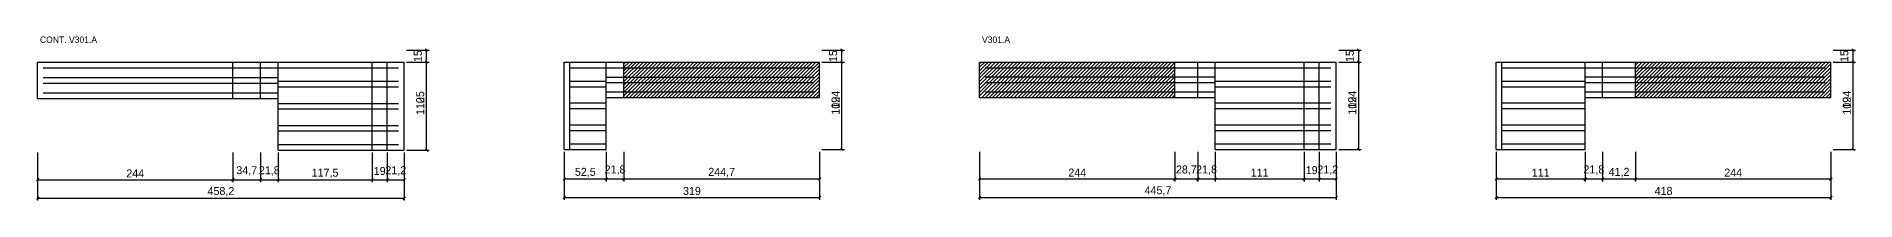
# Model space of a CAD drawing. Extents: x -2 to 4824, y -323 to -118.
# Drawn here: x -2 to 2272, y -323 to -118 of the extents above; entities that cross this region are included whole.
import ezdxf

# ---------------------------------------------------------------- set-up
doc = ezdxf.new("R2010")
doc.units = 0
for name, color, linetype in [('COTA', 241, 'Continuous'), ('NOMENCLATURA', 7, 'Continuous'), ('Painéis', 200, 'Continuous'), ('Reaproveitamento', 251, 'Continuous'), ('SARR_2.2x7', 40, 'Continuous')]:
    doc.layers.add(name, color=color, linetype=linetype)
doc.dimstyles.new('PAINEL', dxfattribs={"dimtxt": 10, "dimasz": 3, "dimexe": 3, "dimexo": 3, "dimgap": 3, "dimtad": 1, "dimblk": 'OBLIQUE', "dimblk1": 'OBLIQUE', "dimcen": 2.5, "dimclrd": 4, "dimclre": 4, "dimclrt": 240, "dimazin": 3, "dimtfac": 1, "dimtmove": 0, "dimatfit": 3})

# ---------------------------------------------------------------- blocks, each defined once
blk = doc.blocks.new('_OBLIQUE')
at = {"color": 0, "linetype": 'BYBLOCK'}
blk.add_line((-0.5, -0.5), (0.5, 0.5), dxfattribs=at)

msp = doc.modelspace()

# ---------------------------------------------------------------- hatches: boundary and pattern name
at = {"layer": 'Reaproveitamento'}
h = msp.add_hatch(dxfattribs=at)
h.set_pattern_fill('ANSI31')
h.paths.add_polyline_path([(733.2, -194.3), (977.2, -194.3), (977.2, -150.3), (733.2, -150.3)])
h = msp.add_hatch(dxfattribs=at)
h.set_pattern_fill('ANSI31')
h.paths.add_polyline_path([(1177.2, -194), (1421.2, -194), (1421.2, -150), (1177.2, -150)])
h = msp.add_hatch(dxfattribs=at)
h.set_pattern_fill('ANSI31')
h.paths.add_polyline_path([(1996.9, -194), (2240.9, -194), (2240.9, -150), (1996.9, -150)])

# ---------------------------------------------------------------- linework, layer by layer
at = {"layer": 'Painéis'}
for p, q in [((0, -150), (244, -150)), ((0, -195.3), (0, -150)), ((244, -195.3), (244, -150)), ((244, -150), (278.7, -150)), ((278.7, -195.3), (278.7, -150)), ((278.7, -150), (300.5, -150)), ((300.5, -260), (300.5, -150)), ((300.5, -150), (418, -150)), ((418, -260), (418, -150)), ((418, -150), (437, -150)), ((437, -260), (437, -150)), ((437, -150), (458.2, -150)), ((458.2, -260), (458.2, -150)), ((658.2, -150), (710.7, -150)), ((658.2, -259), (658.2, -150)), ((710.7, -259), (710.7, -150)), ((710.7, -150), (732.5, -150)), ((732.5, -194.3), (732.5, -150)), ((732.5, -150), (977.2, -150)), ((977.2, -194.3), (977.2, -150)), ((1177.2, -150), (1421.2, -150)), ((1177.2, -194), (1177.2, -150)), ((1421.2, -194), (1421.2, -150)), ((1421.2, -150), (1449.9, -150)), ((1449.9, -194), (1449.9, -150)), ((1449.9, -150), (1471.7, -150)), ((1471.7, -259), (1471.7, -150)), ((1471.7, -150), (1582.7, -150)), ((1582.7, -259), (1582.7, -150)), ((1582.7, -150), (1601.7, -150)), ((1601.7, -259), (1601.7, -150)), ((1601.7, -150), (1622.9, -150)), ((1622.9, -259), (1622.9, -150)), ((1822.9, -150), (1933.9, -150)), ((1822.9, -259), (1822.9, -150)), ((1933.9, -259), (1933.9, -150)), ((1933.9, -150), (1955.7, -150)), ((1955.7, -194), (1955.7, -150)), ((1955.7, -150), (1996.9, -150)), ((1996.9, -194), (1996.9, -150)), ((1996.9, -150), (2240.9, -150)), ((2240.9, -194), (2240.9, -150)), ((0, -195.3), (244, -195.3)), ((244, -195.3), (278.7, -195.3)), ((278.7, -195.3), (300.5, -195.3)), ((710.7, -194.3), (732.5, -194.3)), ((732.5, -194.3), (977.2, -194.3)), ((1177.2, -194), (1421.2, -194)), ((1421.2, -194), (1449.9, -194)), ((1449.9, -194), (1471.7, -194)), ((1933.9, -194), (1955.7, -194)), ((1955.7, -194), (1996.9, -194)), ((1996.9, -194), (2240.9, -194)), ((300.5, -260), (418, -260)), ((418, -260), (437, -260)), ((437, -260), (458.2, -260)), ((658.2, -259), (710.7, -259)), ((1471.7, -259), (1582.7, -259)), ((1582.7, -259), (1601.7, -259)), ((1601.7, -259), (1622.9, -259)), ((1822.9, -259), (1933.9, -259))]:
    msp.add_line(p, q, dxfattribs=at)
at = {"layer": 'SARR_2.2x7'}
for p, q in [((665.2, -259), (665.2, -150)), ((1829.9, -259), (1829.9, -150))]:
    msp.add_line(p, q, dxfattribs=at)
for points in [[(7, -157), (244, -157)], [(7, -157), (244, -157)], [(244, -157), (278.7, -157)], [(244, -157), (278.7, -157)], [(278.7, -157), (300.5, -157)], [(278.7, -157), (300.5, -157)], [(300.5, -157), (418, -157)], [(300.5, -157), (418, -157)], [(418, -157), (437, -157)], [(418, -157), (437, -157)], [(437, -157), (451.2, -157)], [(437, -157), (451.2, -157)], [(665.2, -157), (710.7, -157)], [(665.2, -157), (710.7, -157)], [(710.7, -157), (732.5, -157)], [(710.7, -157), (732.5, -157)], [(732.5, -157), (970.2, -157)], [(732.5, -157), (970.2, -157)], [(1184.2, -157), (1421.2, -157)], [(1184.2, -157), (1421.2, -157)], [(1421.2, -157), (1449.9, -157)], [(1421.2, -157), (1449.9, -157)], [(1449.9, -157), (1471.7, -157)], [(1449.9, -157), (1471.7, -157)], [(1471.7, -157), (1582.7, -157)], [(1471.7, -157), (1582.7, -157)], [(1582.7, -157), (1601.7, -157)], [(1582.7, -157), (1601.7, -157)], [(1601.7, -157), (1615.9, -157)], [(1601.7, -157), (1615.9, -157)], [(1829.9, -157), (1933.9, -157)], [(1829.9, -157), (1933.9, -157)], [(1933.9, -157), (1955.7, -157)], [(1933.9, -157), (1955.7, -157)], [(1955.7, -157), (1996.9, -157)], [(1955.7, -157), (1996.9, -157)], [(1996.9, -157), (2233.9, -157)], [(1996.9, -157), (2233.9, -157)], [(7, -169.15), (244, -169.15)], [(7, -169.15), (244, -169.15)], [(7, -176.15), (244, -176.15)], [(7, -176.15), (244, -176.15)], [(244, -169.15), (278.7, -169.15)], [(244, -169.15), (278.7, -169.15)], [(244, -176.15), (278.7, -176.15)], [(244, -176.15), (278.7, -176.15)], [(278.7, -169.15), (300.5, -169.15)], [(278.7, -169.15), (300.5, -169.15)], [(278.7, -176.15), (300.5, -176.15)], [(278.7, -176.15), (300.5, -176.15)], [(300.5, -174), (418, -174)], [(300.5, -174), (418, -174)], [(300.5, -181), (418, -181)], [(300.5, -181), (418, -181)], [(418, -174), (437, -174)], [(418, -174), (437, -174)], [(418, -181), (437, -181)], [(418, -181), (437, -181)], [(437, -174), (451.2, -174)], [(437, -174), (451.2, -174)], [(437, -181), (451.2, -181)], [(437, -181), (451.2, -181)], [(665.2, -173.75), (710.7, -173.75)], [(665.2, -173.75), (710.7, -173.75)], [(665.2, -180.75), (710.7, -180.75)], [(665.2, -180.75), (710.7, -180.75)], [(710.7, -168.65), (732.5, -168.65)], [(710.7, -168.65), (732.5, -168.65)], [(710.7, -175.65), (732.5, -175.65)], [(710.7, -175.65), (732.5, -175.65)], [(732.5, -168.65), (970.2, -168.65)], [(732.5, -168.65), (970.2, -168.65)], [(732.5, -175.65), (970.2, -175.65)], [(732.5, -175.65), (970.2, -175.65)], [(1184.2, -168.5), (1421.2, -168.5)], [(1184.2, -168.5), (1421.2, -168.5)], [(1184.2, -175.5), (1421.2, -175.5)], [(1184.2, -175.5), (1421.2, -175.5)], [(1421.2, -168.5), (1449.9, -168.5)], [(1421.2, -168.5), (1449.9, -168.5)], [(1421.2, -175.5), (1449.9, -175.5)], [(1421.2, -175.5), (1449.9, -175.5)], [(1449.9, -168.5), (1471.7, -168.5)], [(1449.9, -168.5), (1471.7, -168.5)], [(1449.9, -175.5), (1471.7, -175.5)], [(1449.9, -175.5), (1471.7, -175.5)], [(1471.7, -173.75), (1582.7, -173.75)], [(1471.7, -173.75), (1582.7, -173.75)], [(1471.7, -180.75), (1582.7, -180.75)], [(1471.7, -180.75), (1582.7, -180.75)], [(1582.7, -173.75), (1601.7, -173.75)], [(1582.7, -173.75), (1601.7, -173.75)], [(1582.7, -180.75), (1601.7, -180.75)], [(1582.7, -180.75), (1601.7, -180.75)], [(1601.7, -173.75), (1615.9, -173.75)], [(1601.7, -173.75), (1615.9, -173.75)], [(1601.7, -180.75), (1615.9, -180.75)], [(1601.7, -180.75), (1615.9, -180.75)], [(1829.9, -173.75), (1933.9, -173.75)], [(1829.9, -173.75), (1933.9, -173.75)], [(1829.9, -180.75), (1933.9, -180.75)], [(1829.9, -180.75), (1933.9, -180.75)], [(1933.9, -168.5), (1955.7, -168.5)], [(1933.9, -168.5), (1955.7, -168.5)], [(1933.9, -175.5), (1955.7, -175.5)], [(1933.9, -175.5), (1955.7, -175.5)], [(1955.7, -168.5), (1996.9, -168.5)], [(1955.7, -168.5), (1996.9, -168.5)], [(1955.7, -175.5), (1996.9, -175.5)], [(1955.7, -175.5), (1996.9, -175.5)], [(1996.9, -168.5), (2233.9, -168.5)], [(1996.9, -168.5), (2233.9, -168.5)], [(1996.9, -175.5), (2233.9, -175.5)], [(1996.9, -175.5), (2233.9, -175.5)], [(7, -188.3), (244, -188.3)], [(7, -188.3), (244, -188.3)], [(244, -188.3), (278.7, -188.3)], [(244, -188.3), (278.7, -188.3)], [(278.7, -188.3), (300.5, -188.3)], [(278.7, -188.3), (300.5, -188.3)], [(300.5, -201.5), (418, -201.5)], [(300.5, -201.5), (418, -201.5)], [(418, -201.5), (437, -201.5)], [(418, -201.5), (437, -201.5)], [(437, -201.5), (451.2, -201.5)], [(437, -201.5), (451.2, -201.5)], [(665.2, -201), (710.7, -201)], [(665.2, -201), (710.7, -201)], [(710.7, -187.3), (732.5, -187.3)], [(710.7, -187.3), (732.5, -187.3)], [(732.5, -187.3), (970.2, -187.3)], [(732.5, -187.3), (970.2, -187.3)], [(1184.2, -187), (1421.2, -187)], [(1184.2, -187), (1421.2, -187)], [(1421.2, -187), (1449.9, -187)], [(1421.2, -187), (1449.9, -187)], [(1449.9, -187), (1471.7, -187)], [(1449.9, -187), (1471.7, -187)], [(1471.7, -201), (1582.7, -201)], [(1471.7, -201), (1582.7, -201)], [(1582.7, -201), (1601.7, -201)], [(1582.7, -201), (1601.7, -201)], [(1601.7, -201), (1615.9, -201)], [(1601.7, -201), (1615.9, -201)], [(1829.9, -201), (1933.9, -201)], [(1829.9, -201), (1933.9, -201)], [(1933.9, -187), (1955.7, -187)], [(1933.9, -187), (1955.7, -187)], [(1955.7, -187), (1996.9, -187)], [(1955.7, -187), (1996.9, -187)], [(1996.9, -187), (2233.9, -187)], [(1996.9, -187), (2233.9, -187)], [(300.5, -208.5), (418, -208.5)], [(300.5, -208.5), (418, -208.5)], [(418, -208.5), (437, -208.5)], [(418, -208.5), (437, -208.5)], [(437, -208.5), (451.2, -208.5)], [(437, -208.5), (451.2, -208.5)], [(665.2, -208), (710.7, -208)], [(665.2, -208), (710.7, -208)], [(1471.7, -208), (1582.7, -208)], [(1471.7, -208), (1582.7, -208)], [(1582.7, -208), (1601.7, -208)], [(1582.7, -208), (1601.7, -208)], [(1601.7, -208), (1615.9, -208)], [(1601.7, -208), (1615.9, -208)], [(1829.9, -208), (1933.9, -208)], [(1829.9, -208), (1933.9, -208)], [(300.5, -229), (418, -229)], [(300.5, -229), (418, -229)], [(300.5, -236), (418, -236)], [(300.5, -236), (418, -236)], [(418, -229), (437, -229)], [(418, -229), (437, -229)], [(418, -236), (437, -236)], [(418, -236), (437, -236)], [(437, -229), (451.2, -229)], [(437, -229), (451.2, -229)], [(437, -236), (451.2, -236)], [(437, -236), (451.2, -236)], [(665.2, -228.25), (710.7, -228.25)], [(665.2, -228.25), (710.7, -228.25)], [(665.2, -235.25), (710.7, -235.25)], [(665.2, -235.25), (710.7, -235.25)], [(1471.7, -228.25), (1582.7, -228.25)], [(1471.7, -228.25), (1582.7, -228.25)], [(1471.7, -235.25), (1582.7, -235.25)], [(1471.7, -235.25), (1582.7, -235.25)], [(1582.7, -228.25), (1601.7, -228.25)], [(1582.7, -228.25), (1601.7, -228.25)], [(1582.7, -235.25), (1601.7, -235.25)], [(1582.7, -235.25), (1601.7, -235.25)], [(1601.7, -228.25), (1615.9, -228.25)], [(1601.7, -228.25), (1615.9, -228.25)], [(1601.7, -235.25), (1615.9, -235.25)], [(1601.7, -235.25), (1615.9, -235.25)], [(1829.9, -228.25), (1933.9, -228.25)], [(1829.9, -228.25), (1933.9, -228.25)], [(1829.9, -235.25), (1933.9, -235.25)], [(1829.9, -235.25), (1933.9, -235.25)], [(300.5, -253), (418, -253)], [(300.5, -253), (418, -253)], [(418, -253), (437, -253)], [(418, -253), (437, -253)], [(437, -253), (451.2, -253)], [(437, -253), (451.2, -253)], [(665.2, -252), (710.7, -252)], [(665.2, -252), (710.7, -252)], [(1471.7, -252), (1582.7, -252)], [(1471.7, -252), (1582.7, -252)], [(1582.7, -252), (1601.7, -252)], [(1582.7, -252), (1601.7, -252)], [(1601.7, -252), (1615.9, -252)], [(1601.7, -252), (1615.9, -252)], [(1829.9, -252), (1933.9, -252)], [(1829.9, -252), (1933.9, -252)]]:
    msp.add_lwpolyline(points, dxfattribs=at)

# ---------------------------------------------------------------- texts
at = {"layer": 'NOMENCLATURA'}
for s, p in [('CONT. V301.A', (3, -126)), ('V301.A', (1180.2, -126))]:
    msp.add_text(s, height=8, dxfattribs=at).set_placement(p)

# ---------------------------------------------------------------- dimensions: what is measured, and where the dimension line sits
at = {"layer": 'COTA'}
for base, p1, p2 in [((486.2, -260), (458.2, -260), (458.2, -135)), ((486.2, -150), (458.2, -150), (458.2, -135)), ((1005.2, -259), (977.2, -259), (977.2, -135)), ((1005.2, -150), (977.2, -150), (977.2, -135)), ((1650.9, -259), (1622.9, -259), (1622.9, -135)), ((1650.9, -150), (1622.9, -150), (1622.9, -135)), ((2268.9, -259), (2240.9, -259), (2240.9, -135)), ((2268.9, -150), (2240.9, -150), (2240.9, -135)), ((486.2, -260), (458.2, -260), (458.2, -150)), ((1005.2, -259), (977.2, -259), (977.2, -150)), ((1650.9, -259), (1622.9, -259), (1622.9, -150)), ((2268.9, -259), (2240.9, -259), (2240.9, -150))]:
    msp.add_linear_dim(base=base, p1=p1, p2=p2, angle=90, dimstyle='PAINEL', dxfattribs=at).render()
for base, p1, p2 in [((0, -297), (0, -260), (244, -260)), ((0, -320), (0, -260), (458.2, -260)), ((244, -297), (244, -260), (278.7, -260)), ((278.7, -297), (278.7, -260), (300.5, -260)), ((300.5, -297), (300.5, -260), (418, -260)), ((418, -297), (418, -260), (437, -260)), ((437, -297), (437, -260), (458.2, -260)), ((658.2, -296), (658.2, -259), (710.7, -259)), ((658.2, -319), (658.2, -259), (977.2, -259)), ((710.7, -296), (710.7, -259), (732.5, -259)), ((732.5, -296), (732.5, -259), (977.2, -259)), ((1177.2, -296), (1177.2, -259), (1421.2, -259)), ((1177.2, -319), (1177.2, -259), (1622.9, -259)), ((1421.2, -296), (1421.2, -259), (1449.9, -259)), ((1449.9, -296), (1449.9, -259), (1471.7, -259)), ((1471.7, -296), (1471.7, -259), (1582.7, -259)), ((1582.7, -296), (1582.7, -259), (1601.7, -259)), ((1601.7, -296), (1601.7, -259), (1622.9, -259)), ((1822.9, -296), (1822.9, -259), (1933.9, -259)), ((1822.9, -319), (1822.9, -259), (2240.9, -259)), ((1933.9, -296), (1933.9, -259), (1955.7, -259)), ((1955.7, -296), (1955.7, -259), (1996.9, -259)), ((1996.9, -296), (1996.9, -259), (2240.9, -259))]:
    msp.add_linear_dim(base=base, p1=p1, p2=p2, dimstyle='PAINEL', dxfattribs=at).render()

doc.saveas('drawing.dxf')
